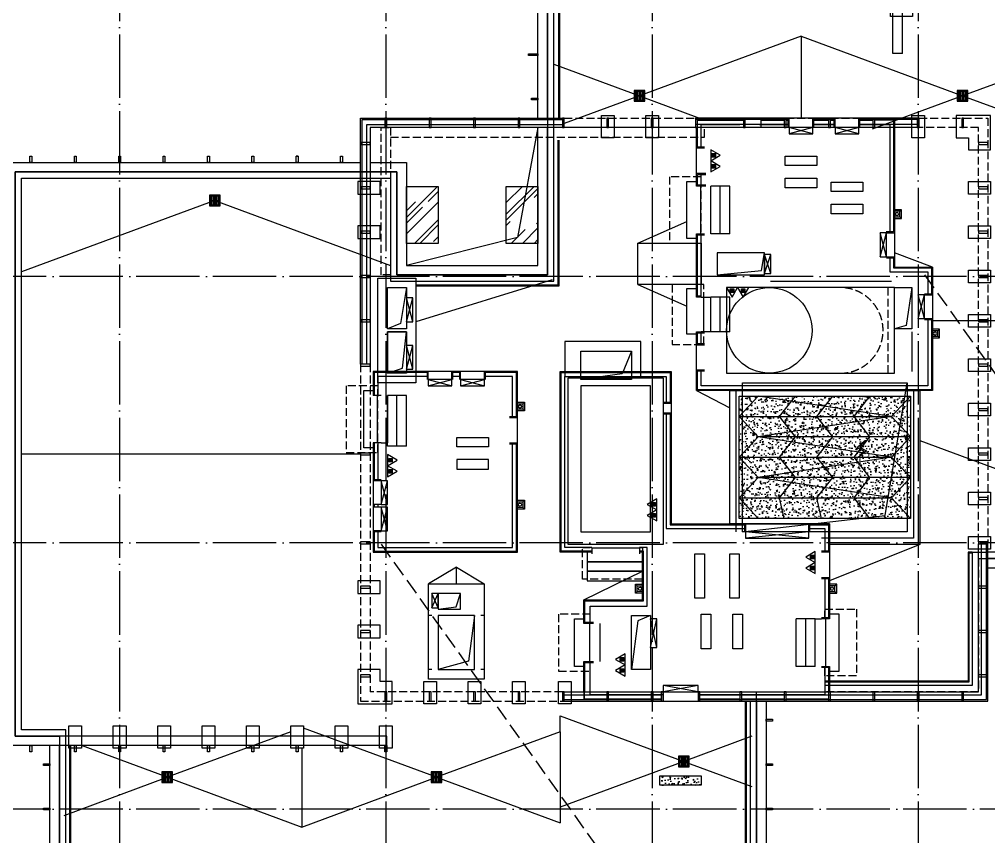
# Model space of a CAD drawing. Extents: x -186750 to 855523, y -12902 to 560425.
# Drawn here: x 108593 to 139177, y 245129 to 270913 of the extents above; entities that cross this region are included whole.
import ezdxf
from ezdxf.xclip import XClip

# ---------------------------------------------------------------- set-up
doc = ezdxf.new("R2010")
doc.units = 0
doc.header["$LTSCALE"] = 1000
doc.header["$MEASUREMENT"] = 0
doc.header["$XCLIPFRAME"] = 0
for name, pattern in [('104-10 轴网$0$DOTE', [2.42, 2, -0.2, 0.02, -0.2]), ('8#楼幕墙$0$109-34 轴网$0$L1$0$$AUDIT_BAD_LTYPE1', [0]), ('8#楼幕墙$0$DASH', [0.35, 0.25, -0.1]), ('X-104 8#10#平面$0$109-34 轴网$0$L1$0$$AUDIT_BAD_LTYPE1', [0]), ('X-104 8#10#平面$0$DASH', [0.35, 0.25, -0.1]), ('三跑梯-奇数F顶层$0$DASH', [0.35, 0.25, -0.1])]:
    doc.linetypes.add(name, pattern=pattern)
for name, color, linetype in [('104-10 轴网$0$A_AXIS-轴线', 252, '104-10 轴网$0$DOTE'), ('8#楼幕墙$0$01-标注_尺寸', 124, 'Continuous'), ('8#楼幕墙$0$A-C_玻璃幕墙', 140, 'Continuous'), ('8#楼幕墙$0$A-O_屋面', 252, 'Continuous'), ('8#楼幕墙$0$A-TECH_结构', 21, 'Continuous'), ('8#楼幕墙$0$A-金属背板', 30, 'Continuous'), ('EQUIP_消防', 7, 'Continuous'), ('TWT_TEXT', 7, 'Continuous'), ('X-104 8#10#平面$0$01-标注_尺寸', 124, 'Continuous'), ('X-104 8#10#平面$0$05-填充_156', 156, 'Continuous'), ('X-104 8#10#平面$0$A-C_玻璃幕墙', 252, 'Continuous'), ('X-104 8#10#平面$0$A-E_栏杆', 252, 'Continuous'), ('X-104 8#10#平面$0$A-E_楼梯', 252, 'Continuous'), ('X-104 8#10#平面$0$A-O_分水线', 127, 'Continuous'), ('X-104 8#10#平面$0$A-O_屋面', 201, 'Continuous'), ('X-104 8#10#平面$0$A-O_散水', 134, 'Continuous'), ('X-104 8#10#平面$0$A-SUR_保温', 222, 'Continuous'), ('X-104 8#10#平面$0$A-SUR_看线', 252, 'Continuous'), ('X-104 8#10#平面$0$A-SUR_面层', 191, 'Continuous'), ('X-104 8#10#平面$0$A-TECH_暖通', 162, 'Continuous'), ('X-104 8#10#平面$0$A-TECH_结构', 252, 'Continuous'), ('X-104 8#10#平面$0$A_STR-砌块墙', 121, 'Continuous'), ('X-104 8#10#平面$0$D_铝板', 181, 'Continuous'), ('X-104 8#10#平面$0$E-墙面分格', 252, 'Continuous'), ('X-104 8#10#平面$0$EH_玻璃', 252, 'Continuous'), ('X-104 8#10#平面$0$EH_石材', 116, 'Continuous'), ('X-104 8#10#平面$0$图例', 7, 'Continuous')]:
    doc.layers.add(name, color=color, linetype=linetype)
for name, color, linetype, plot in [('X-104 8#10#平面$0$04-不打印_辅助线', 165, 'Continuous', False), ('X-104 8#10#平面$0$DIM_MODI', 6, 'Continuous', False), ('三跑梯-奇数F顶层$0$04-不打印_辅助线', 165, 'Continuous', False)]:
    doc.layers.add(name, color=color, linetype=linetype, plot=plot)
pattern_1 = [(0, (-3e-10, -237600), (158.75, 158.75), [158.75, -158.75]), (90, (158.75, -237600), (-158.75, 158.75), [158.75, -158.75])]
pattern_2 = [(230, (-3e-10, -237600), (-364.36934, 31.87817), [38.1, -419.1]), (175, (-3e-10, -237600), (70.48565, -382.1133), [30.48, -335.28]), (280.451, (-30.36, -237597.34), (-293.885, -350.23338), [32.38, -356.18]), (226.1842, (-3e-10, -237701.6), (-542.1581, 84.08466), [57.15, -628.65]), (276.6356, (-45.2, -237694.6), (-474.8085, -494.8511), [48.57, -534.27]), (171.184, (-3e-10, -237701.6), (-474.8092, -494.8502), [45.72, -502.92]), (201, (-50.8, -237676.2), (-303.22976, 204.53104), [38.1, -419.1]), (146, (-50.8, -237676.2), (-123.60406, -368.37593), [30.48, -335.28]), (251.4514, (-76.07, -237659.16), (-426.833, -163.8457), [32.38, -356.18]), (217.5, (-3e-10, -237600), (-6.177207, -169.11008), [0, -331.216, 0, -340.36, 0, -336.55]), (187.5, (-3e-10, -237600), (-133.63933, -200.36115), [0, -194.056, 0, -323.596, 0, -128.27]), (147.5, (113.28, -237600), (-271.18119, 11.45749), [0, -127, 0, -396.24, 0, -525.78]), (137.5, (164.08, -237600), (-296.25836, -50.85298), [0, -165.1, 0, -263.144, 0, -373.38])]

# ---------------------------------------------------------------- blocks, each defined once
blk = doc.blocks.new('104-10 轴网')
at = {"layer": '104-10 轴网$0$A_AXIS-轴线', "linetype": '104-10 轴网$0$DOTE'}
for p, q in [((120430, 40100), (120430, -6500)), ((128830, 40100), (128830, -6500)), ((137230, 40100), (137230, -6500)), ((145630, 40100), (145630, -6500)), ((168930, 25200), (113930, 25200)), ((168930, 16800), (113930, 16800)), ((168930, 8400), (113930, 8400))]:
    blk.add_line(p, q, dxfattribs=at)
blk = doc.blocks.new('X-104 8#10#平面$0$天窗')
at = {"layer": 'X-104 8#10#平面$0$A-C_玻璃幕墙'}
for p, q in [((1263, 5280), (1263, 480)), ((2550, 5280), (2550, 480)), ((3837, 5280), (3837, 480)), ((1263, 480), (1907, 4680)), ((1907, -120), (1907, 4680)), ((2550, 480), (1907, 4680)), ((2550, 480), (3193, 4680)), ((3193, -120), (3193, 4680)), ((3837, 480), (3193, 4680)), ((3837, 480), (4480, 4680))]:
    blk.add_line(p, q, dxfattribs=at)
blk.add_lwpolyline([(620, 5280), (4480, 5280), (4480, -120), (620, -120), (620, 2310), (620, 2310)], close=True, dxfattribs=at)
for points in [[(620, 4680), (1263, 5280), (1907, 4680)], [(1907, 4680), (2550, 5280), (3193, 4680)], [(3193, 4680), (3837, 5280), (4480, 4680)], [(620, -120), (1263, 480), (1907, -120)], [(1907, -120), (2550, 480), (3193, -120)], [(3193, -120), (3837, 480), (4480, -120)]]:
    blk.add_lwpolyline(points, dxfattribs=at)
at = {"layer": 'X-104 8#10#平面$0$D_铝板'}
blk.add_lwpolyline([(450, 5580), (4650, 5580), (4650, -420), (-200, -420), (-200, 2430), (450, 2430), (450, 5580)], dxfattribs=at)
at = {"layer": 'X-104 8#10#平面$0$DIM_MODI', "color": 2, "linetype": 'X-104 8#10#平面$0$109-34 轴网$0$L1$0$$AUDIT_BAD_LTYPE1'}
for p in [(1263, 5280), (1907, 5280), (2550, 5280), (3193, 5280), (3837, 5280)]:
    blk.add_point(p, dxfattribs=at)
at = {"layer": 'X-104 8#10#平面$0$E-墙面分格'}
for points in [[(620, 3861), (1263, 4005), (1907, 3505)], [(1907, 3505), (2550, 4005), (3193, 3505)], [(3193, 3505), (3837, 4005), (4480, 3505)], [(620, 2686), (1263, 2830), (1907, 2330)], [(1907, 2330), (2550, 2830), (3193, 2330)], [(3193, 2330), (3837, 2830), (4480, 2330)], [(620, 1155), (1263, 1655), (1907, 1155)], [(1907, 1155), (2550, 1655), (3193, 1155)], [(3193, 1155), (3837, 1655), (4480, 1155)]]:
    blk.add_lwpolyline(points, dxfattribs=at)
blk = doc.blocks.new('三跑梯-奇数F顶层')
at = {"color": 8, "linetype": '三跑梯-奇数F顶层$0$DASH'}
blk.add_arc((1350, 1710), 1350, 180, 0, dxfattribs=at)
at = {"layer": '三跑梯-奇数F顶层$0$04-不打印_辅助线', "linetype": '三跑梯-奇数F顶层$0$DASH'}
blk.add_line((0, 200), (2700, 200), dxfattribs=at)
at = {"layer": '三跑梯-奇数F顶层$0$04-不打印_辅助线'}
blk.add_lwpolyline([(2700, 5300), (0, 5300), (0, 0), (2700, 0)], close=True, dxfattribs=at)
blk = doc.blocks.new('X-104 8#10#平面$0$fdhggh')
at = {"layer": 'X-104 8#10#平面$0$A-TECH_结构', "linetype": 'X-104 8#10#平面$0$109-34 轴网$0$L1$0$$AUDIT_BAD_LTYPE1'}
for points in [[(27100, 253900), (42500, 253900), (42500, 275900), (24700, 275900), (24700, 274500), (13500, 274500), (13500, 267800), (13500, 267800), (13500, 262850), (8750, 262850), (8750, 265900), (8750, 265900), (8750, 266100), (-3300, 266100), (-3300, 248300), (-1900, 248300), (-1900, 237100), (20100, 237100), (20100, 249700), (27100, 249700)], [(19650, 259450), (24850, 259450), (24850, 254750), (19650, 254750)]]:
    blk.add_lwpolyline(points, close=True, dxfattribs=at)
blk = doc.blocks.new('X-104 8#10#平面$0$fdsgdfh')
at = {"layer": 'X-104 8#10#平面$0$A-TECH_结构', "linetype": 'X-104 8#10#平面$0$109-34 轴网$0$L1$0$$AUDIT_BAD_LTYPE1'}
for points in [[(18850, 25250), (20254, 25389), (20350, 25950)], [(8450, 23450), (8450, 22150), (8921, 22309), (9050, 23450), (8450, 23450)], [(16150, 22850), (15854, 22126), (14550, 21950)], [(16750, 14500), (16349, 14335), (16150, 12800)]]:
    blk.add_lwpolyline(points, dxfattribs=at)
for points in [[(20350, 25950), (18850, 25950), (18850, 25250), (20350, 25250)], [(8450, 24850), (9050, 24850), (9050, 23550), (8450, 23550)], [(8450, 23450), (9050, 23450), (9050, 22150), (8450, 22150)], [(14550, 22850), (16150, 22850), (16150, 21950), (14550, 21950)], [(10750, 15200), (10050, 15200), (10050, 14700), (10750, 14700)], [(11200, 14500), (10050, 14500), (10050, 12800), (11200, 12800)], [(16150, 14500), (16750, 14500), (16750, 12800), (16150, 12800)]]:
    blk.add_lwpolyline(points, close=True, dxfattribs=at)
at = {"layer": 'X-104 8#10#平面$0$A-TECH_结构'}
for points in [[(8450, 23550), (8450, 24850), (9050, 24850), (8862, 23719)], [(24450, 23550), (24450, 24850), (25000, 24850), (24819, 23660)], [(24450, 24850), (25000, 24850), (25000, 23550), (24450, 23550)]]:
    blk.add_lwpolyline(points, close=True, dxfattribs=at)
for points in [[(10050, 14700), (10619, 14783), (10750, 15200)], [(11200, 14500), (11005, 13062), (10050, 12800)]]:
    blk.add_lwpolyline(points, dxfattribs=at)
blk = doc.blocks.new('8#楼幕墙')
at = {"layer": '8#楼幕墙$0$01-标注_尺寸', "linetype": '8#楼幕墙$0$109-34 轴网$0$L1$0$$AUDIT_BAD_LTYPE1'}
blk.add_line((17150, 249701), (17150, 249400), dxfattribs=at)
at = {"layer": '8#楼幕墙$0$A-C_玻璃幕墙'}
for p, q in [((25170, 267800), (18170, 267800)), ((21095, 267750), (18170, 267750)), ((22545, 267750), (21905, 267750)), ((25170, 267750), (23355, 267750)), ((21095, 267600), (18170, 267600)), ((25170, 267500), (18170, 267500)), ((22545, 267600), (21905, 267600)), ((25170, 267600), (23355, 267600))]:
    blk.add_line(p, q, dxfattribs=at)
for points in [[(12900, 269770), (12900, 269830), (13200, 269830), (13200, 269770)], [(13000, 268370), (13000, 268430), (13200, 268430), (13200, 268370)], [(8430, 267800), (8370, 267800), (8370, 267500), (8430, 267500)], [(9830, 267800), (9770, 267800), (9770, 267500), (9830, 267500)], [(11230, 267800), (11170, 267800), (11170, 267500), (11230, 267500)], [(12630, 267800), (12570, 267800), (12570, 267500), (12630, 267500)], [(14030, 267800), (13970, 267800), (13970, 267500), (14030, 267500)], [(15430, 267800), (15370, 267800), (15370, 267500), (15430, 267500)], [(16830, 267800), (16770, 267800), (16770, 267500), (16830, 267500)], [(18230, 267800), (18170, 267800), (18170, 267500), (18230, 267500)], [(19740, 267800), (19680, 267800), (19680, 267500), (19740, 267500)], [(21030, 267800), (20970, 267800), (20970, 267500), (21030, 267500)], [(22430, 267800), (22370, 267800), (22370, 267500), (22430, 267500)], [(23830, 267800), (23770, 267800), (23770, 267500), (23830, 267500)], [(25230, 267800), (25170, 267800), (25170, 267500), (25230, 267500)], [(26630, 267800), (26570, 267800), (26570, 267500), (26630, 267500)], [(7600, 267030), (7600, 266970), (7900, 266970), (7900, 267030)], [(27400, 266970), (27400, 267030), (27100, 267030), (27100, 266970)], [(-2830, 266600), (-2770, 266600), (-2770, 266400), (-2830, 266400)], [(-1430, 266600), (-1370, 266600), (-1370, 266400), (-1430, 266400)], [(-30, 266600), (30, 266600), (30, 266400), (-30, 266400)], [(1370, 266600), (1430, 266600), (1430, 266400), (1370, 266400)], [(2770, 266600), (2830, 266600), (2830, 266400), (2770, 266400)], [(4170, 266600), (4230, 266600), (4230, 266400), (4170, 266400)], [(5570, 266600), (5630, 266600), (5630, 266400), (5570, 266400)], [(6970, 266600), (7030, 266600), (7030, 266400), (6970, 266400)], [(7600, 265630), (7600, 265570), (7900, 265570), (7900, 265630)], [(27400, 265570), (27400, 265630), (27100, 265630), (27100, 265570)], [(7600, 264230), (7600, 264170), (7900, 264170), (7900, 264230)], [(27400, 264170), (27400, 264230), (27100, 264230), (27100, 264170)], [(7600, 262830), (7600, 262770), (7900, 262770), (7900, 262830)], [(27400, 262770), (27400, 262830), (27100, 262830), (27100, 262770)], [(7600, 261430), (7600, 261370), (7900, 261370), (7900, 261430)], [(27400, 261370), (27400, 261430), (27100, 261430), (27100, 261370)], [(7600, 260030), (7600, 259970), (7900, 259970), (7900, 260030)], [(27400, 259970), (27400, 260030), (27100, 260030), (27100, 259970)], [(27400, 258570), (27400, 258630), (27100, 258630), (27100, 258570)], [(7600, 257230), (7600, 257170), (7900, 257170), (7900, 257230)], [(27400, 257170), (27400, 257230), (27100, 257230), (27100, 257170)], [(27400, 255770), (27400, 255830), (27100, 255830), (27100, 255770)], [(7600, 254430), (7600, 254370), (7900, 254370), (7900, 254430)], [(27400, 254370), (27400, 254430), (27100, 254430), (27100, 254370)], [(7600, 253030), (7600, 252970), (7900, 252970), (7900, 253030)], [(27400, 252970), (27400, 253030), (27100, 253030), (27100, 252970)], [(7600, 251630), (7600, 251570), (7900, 251570), (7900, 251630)], [(27400, 251570), (27400, 251630), (27100, 251630), (27100, 251570)], [(7600, 250230), (7600, 250170), (7900, 250170), (7900, 250230)], [(27400, 250170), (27400, 250230), (27100, 250230), (27100, 250170)], [(8370, 249400), (8430, 249400), (8430, 249700), (8370, 249700)], [(9770, 249400), (9830, 249400), (9830, 249700), (9770, 249700)], [(11170, 249400), (11230, 249400), (11230, 249700), (11170, 249700)], [(12570, 249400), (12630, 249400), (12630, 249700), (12570, 249700)], [(13970, 249400), (14030, 249400), (14030, 249700), (13970, 249700)], [(15370, 249400), (15430, 249400), (15430, 249700), (15370, 249700)], [(16770, 249400), (16830, 249400), (16830, 249700), (16770, 249700)], [(17090, 249400), (17150, 249400), (17150, 249700), (17090, 249700)], [(18251, 249400), (18311, 249400), (18311, 249700), (18251, 249700)], [(19570, 249400), (19630, 249400), (19630, 249700), (19570, 249700)], [(20970, 249400), (21030, 249400), (21030, 249700), (20970, 249700)], [(22370, 249400), (22430, 249400), (22430, 249700), (22370, 249700)], [(23770, 249400), (23830, 249400), (23830, 249700), (23770, 249700)], [(25170, 249400), (25230, 249400), (25230, 249700), (25170, 249700)], [(26570, 249400), (26630, 249400), (26630, 249700), (26570, 249700)], [(20400, 248770), (20400, 248830), (20600, 248830), (20600, 248770)], [(-2830, 248000), (-2770, 248000), (-2770, 247800), (-2830, 247800)], [(-1430, 248000), (-1370, 248000), (-1370, 247800), (-1430, 247800)], [(-30, 248000), (30, 248000), (30, 247800), (-30, 247800)], [(1370, 248000), (1430, 248000), (1430, 247800), (1370, 247800)], [(2770, 248000), (2830, 248000), (2830, 247800), (2770, 247800)], [(4170, 248000), (4230, 248000), (4230, 247800), (4170, 247800)], [(5570, 248000), (5630, 248000), (5630, 247800), (5570, 247800)], [(6970, 248000), (7030, 248000), (7030, 247800), (6970, 247800)], [(8370, 248000), (8430, 248000), (8430, 247800), (8370, 247800)], [(-2400, 247370), (-2400, 247430), (-2200, 247430), (-2200, 247370)], [(20400, 247370), (20400, 247430), (20600, 247430), (20600, 247370)], [(-2400, 245970), (-2400, 246030), (-2200, 246030), (-2200, 245970)], [(20400, 245970), (20400, 246030), (20600, 246030), (20600, 245970)]]:
    blk.add_lwpolyline(points, close=True, dxfattribs=at)
for points in [[(7600, 260030), (7600, 267800), (13970, 267800)], [(7650, 260030), (7650, 267750), (13970, 267750)], [(7800, 260030), (7800, 267600), (13970, 267600)], [(13970, 267500), (7900, 267500), (7900, 260030)], [(14030, 249400), (27400, 249400), (27400, 254370)], [(18281, 249700), (27100, 249700), (27100, 254370)], [(18311, 249600), (27200, 249600), (27200, 254370)], [(18311, 249450), (27350, 249450), (27350, 254370)], [(14030, 249700), (17120, 249700)], [(14030, 249600), (17090, 249600)], [(14030, 249450), (17090, 249450)]]:
    blk.add_lwpolyline(points, dxfattribs=at)
at = {"layer": '8#楼幕墙$0$A-C_玻璃幕墙', "linetype": '8#楼幕墙$0$DASH'}
for points in [[(14030, 267800), (27400, 267800), (27400, 254430)], [(27100, 254430), (27100, 267500), (14030, 267500)], [(7600, 260030), (7600, 249400), (16770, 249400)], [(7900, 260030), (7900, 249700)], [(13970, 249700), (7900, 249700)]]:
    blk.add_lwpolyline(points, dxfattribs=at)
at = {"layer": '8#楼幕墙$0$A-O_屋面'}
for p, q in [((-1700, 248000), (-1700, 248500)), ((-2200, 236800), (-2200, 248000))]:
    blk.add_line(p, q, dxfattribs=at)
for points in [[(24400, 269840), (24400, 276200), (42800, 276200), (42800, 253600), (27400, 253600)], [(24700, 269840), (24700, 275900), (42500, 275900), (42500, 253900), (27400, 253900)], [(24900, 274300), (24900, 275700), (42300, 275700), (42300, 254100), (27400, 254100)], [(13200, 267800), (13200, 274800)], [(13500, 267800), (13500, 274500), (24400, 274500)], [(13700, 267800), (13700, 274300), (24400, 274300)], [(24700, 269840), (24400, 269840)], [(7520, 265900), (8550, 265900), (8550, 262650), (13700, 262650), (13700, 267800)], [(7900, 266400), (9050, 266400), (9050, 263150), (13200, 263150), (13200, 267500)], [(7900, 266100), (8750, 266100), (8750, 262850), (13500, 262850), (13500, 267500)], [(8430, 248000), (-3600, 248000), (-3600, 266400)], [(-3600, 266400), (7600, 266400)], [(8430, 248300), (-3300, 248300), (-3300, 266100), (7600, 266100)], [(-1700, 248500), (-3100, 248500), (-3100, 265900), (7600, 265900)], [(20100, 249400), (20100, 237100), (-1900, 237100), (-1900, 248000)], [(19900, 249400), (19900, 237300), (-1700, 237300), (-1700, 248000)], [(20400, 249400), (20400, 236800)], [(8430, 248000), (8430, 248300)]]:
    blk.add_lwpolyline(points, dxfattribs=at)
at = {"layer": '8#楼幕墙$0$A-TECH_结构'}
blk.add_lwpolyline([(-3300, 248300), (-1900, 248300), (-1900, 237100), (20100, 237100), (20100, 249700), (27100, 249700), (27100, 253900), (42500, 253900), (42500, 275900), (24700, 275900), (24700, 274500), (13500, 274500), (13500, 262850), (8750, 262850), (8750, 266100), (-3300, 266100)], close=True, dxfattribs=at)
at = {"layer": '8#楼幕墙$0$A-金属背板'}
for points in [[(18230, 267730), (19680, 267730), (19680, 267750), (18230, 267750)], [(20240, 267730), (20970, 267730), (20970, 267750), (20240, 267750)], [(24450, 267500), (24430, 267500), (24430, 267730), (23830, 267730), (23830, 267750), (24450, 267750)], [(14650, 249700), (14650, 249450), (15370, 249450), (15370, 249470), (14670, 249470), (14670, 249700)], [(15430, 249450), (16770, 249450), (16770, 249470), (15430, 249470)], [(16830, 249450), (17090, 249450), (17090, 249470), (16830, 249470)], [(18311, 249450), (19570, 249450), (19570, 249470), (18311, 249470)], [(19630, 249450), (20970, 249450), (20970, 249470), (19630, 249470)], [(21030, 249450), (22370, 249450), (22370, 249470), (21030, 249470)]]:
    blk.add_lwpolyline(points, close=True, dxfattribs=at)
for points in [[(21095, 267750), (21030, 267750), (21030, 267730), (21095, 267730)], [(21905, 267730), (22370, 267730), (22370, 267750), (21905, 267750)], [(22545, 267750), (22430, 267750), (22430, 267730), (22545, 267730)], [(23355, 267730), (23770, 267730), (23770, 267750), (23355, 267750)]]:
    blk.add_lwpolyline(points, dxfattribs=at)
blk = doc.blocks.new('X-104 8#10#平面$0$jtkjuyriuy')
h = blk.add_hatch()
h.set_pattern_fill('ANSI31', color=8, scale=30, angle=45)
h.set_pattern_definition([(90, (0, 0), (-47.625, 1e-14), [])])
h.paths.add_polyline_path([(-138, 138), (138, 138), (138, -138), (-138, -138)])
for points in [[(-168, 168), (168, 168), (168, -168), (-168, -168)], [(-138, 138), (138, 138), (138, -138), (-138, -138)]]:
    blk.add_lwpolyline(points, close=True)
at = {"layer": 'X-104 8#10#平面$0$04-不打印_辅助线'}
for p, q in [((-168, 0), (168, 0)), ((0, 168), (0, -168))]:
    blk.add_line(p, q, dxfattribs=at)
blk = doc.blocks.new('*U259')
for p, q in [((1100, 500), (0, 500)), ((0, 500), (0, -100)), ((1100, 500), (1100, -100)), ((1100, 200), (0, 200)), ((1100, -100), (0, -100))]:
    blk.add_line(p, q)
blk = doc.blocks.new('X-104 8#10#平面$0$dsafdg')
at = {"layer": 'X-104 8#10#平面$0$A-SUR_保温', "linetype": 'X-104 8#10#平面$0$109-34 轴网$0$L1$0$$AUDIT_BAD_LTYPE1'}
blk.add_line((19750, 17930), (19750, 19170), dxfattribs=at)
at = {"layer": 'X-104 8#10#平面$0$A-SUR_保温'}
blk.add_line((33849, 15595), (33849, 15675), dxfattribs=at)
for points in [[(19750, 20700), (19750, 21600), (23689, 21600)], [(24850, 21600), (25350, 21600), (25350, 21600), (27150, 21600), (27150, 20580)], [(27150, 19320), (27150, 18800), (25350, 18800), (25350, 16950), (25600, 16950)], [(20220, 16350), (19750, 16350), (19750, 17070)], [(27100, 16950), (27950, 16950), (27950, 11550), (24750, 11550), (24750, 12370)], [(33850, 16455), (33850, 16950), (29600, 16950), (29600, 13680)], [(24750, 12730), (24750, 16350), (22280, 16350)], [(33850, 13650), (33850, 14815)], [(29600, 12820), (29600, 11550), (30460, 11550)], [(32291, 11550), (33850, 11550), (33850, 12150)], [(16500, 9754), (16500, 11850), (23650, 11850), (23650, 11380)], [(31270, 11550), (31484, 11550)], [(23650, 10520), (23650, 10180)], [(17700, 7805), (17700, 8250), (16500, 8250), (16500, 8944)], [(23650, 9050), (23650, 8850), (23650, 8850), (23650, 7080)], [(23650, 9020), (23650, 7080)], [(18645, 3600), (17700, 3600), (17700, 3700), (17700, 6995)], [(23650, 5520), (23650, 5180)], [(23650, 4320), (23650, 3600), (22430, 3600)], [(20095, 3600), (19455, 3600)], [(21810, 3600), (20905, 3600)]]:
    blk.add_lwpolyline(points, dxfattribs=at)
at = {"layer": 'X-104 8#10#平面$0$A-SUR_保温', "linetype": 'X-104 8#10#平面$0$109-34 轴网$0$L1$0$$AUDIT_BAD_LTYPE1'}
for points in [[(25500, 21600), (27150, 21600), (27150, 20580)], [(27150, 19320), (27150, 18800), (25500, 18800)]]:
    blk.add_lwpolyline(points, dxfattribs=at)
at = {"layer": 'X-104 8#10#平面$0$EH_石材'}
for p, q in [((19600, 17100), (19600, 19200)), ((20250, 16450), (20250, 16200)), ((22250, 16200), (22250, 16450)), ((24850, 12700), (24600, 12700)), ((24850, 12400), (24600, 12400)), ((23550, 11350), (23800, 11350)), ((23800, 10550), (23550, 10550)), ((16600, 9754), (16350, 9754)), ((16600, 9724), (16350, 9724)), ((16600, 8974), (16350, 8974)), ((16600, 8944), (16350, 8944)), ((17800, 7775), (17550, 7775)), ((17811, 7025), (17550, 7025)), ((23500, 5150), (23800, 5150)), ((23550, 4350), (23800, 4350))]:
    blk.add_line(p, q, dxfattribs=at)
at = {"layer": 'X-104 8#10#平面$0$EH_石材', "linetype": 'X-104 8#10#平面$0$109-34 轴网$0$L1$0$$AUDIT_BAD_LTYPE1'}
for p, q in [((33750, 16455), (34000, 16455)), ((33750, 16425), (34000, 16425)), ((33750, 15675), (34000, 15675)), ((33750, 15595), (34000, 15595)), ((33750, 14845), (34000, 14845)), ((33750, 14815), (34000, 14815)), ((29700, 13680), (29450, 13680)), ((29700, 13650), (29450, 13650)), ((33750, 13650), (34000, 13650)), ((29700, 12850), (29450, 12850)), ((29700, 12820), (29450, 12820)), ((33750, 12150), (34000, 12150)), ((30460, 11650), (30460, 11400)), ((30490, 11650), (30490, 11400)), ((31240, 11650), (31240, 11400)), ((31270, 11650), (31270, 11400)), ((31484, 11650), (31484, 11400)), ((31514, 11650), (31514, 11400)), ((32261, 11651), (32261, 11400)), ((32291, 11651), (32291, 11400))]:
    blk.add_line(p, q, dxfattribs=at)
at = {"layer": 'X-104 8#10#平面$0$EH_石材'}
for points in [[(19850, 20700), (19600, 20700), (19600, 21500)], [(19850, 20730), (19630, 20730), (19630, 21500)], [(27320, 21500), (27320, 20580), (27050, 20580)], [(27350, 21500), (27350, 20550), (27050, 20550)], [(27050, 19320), (27320, 19320), (27320, 18630), (25470, 18630), (25470, 17070), (25600, 17070)], [(27050, 19350), (27350, 19350), (27350, 18600), (25500, 18600), (25500, 17100), (25600, 17100)], [(19850, 17900), (19600, 17900), (19600, 19200), (19850, 19200)], [(19850, 17930), (19630, 17930), (19630, 19170), (19850, 19170)], [(27100, 17100), (28100, 17100), (28100, 11400), (24600, 11400), (24600, 16200), (19600, 16200), (19600, 17100), (19850, 17100)], [(20220, 16450), (20220, 16230), (19630, 16230), (19630, 17070), (19850, 17070)], [(27100, 17070), (28070, 17070), (28070, 11430), (24630, 11430), (24630, 12370), (24850, 12370)], [(24850, 12730), (24630, 12730), (24630, 16230), (22280, 16230), (22280, 16450)], [(17550, 3700), (17550, 8100), (16350, 8100), (16350, 12000), (23800, 12000), (23800, 10150), (23650, 10150)], [(16380, 9754), (16380, 11970), (23770, 11970), (23770, 11380), (23550, 11380)], [(23550, 10520), (23770, 10520), (23770, 10180), (23550, 10180)], [(17800, 7805), (17580, 7805), (17580, 8130), (16380, 8130), (16380, 8944)], [(23650, 9050), (23800, 9050), (23800, 7050), (23550, 7050)], [(23650, 9020), (23770, 9020), (23770, 7080), (23550, 7080)], [(17580, 3700), (17580, 6995), (17811, 6995)], [(23500, 5550), (23800, 5550), (23800, 3700)], [(23500, 5520), (23770, 5520), (23770, 5180), (23500, 5180)], [(23550, 4320), (23770, 4320), (23770, 3700)]]:
    blk.add_lwpolyline(points, dxfattribs=at)
at = {"layer": 'X-104 8#10#平面$0$EH_石材', "linetype": 'X-104 8#10#平面$0$109-34 轴网$0$L1$0$$AUDIT_BAD_LTYPE1'}
for points in [[(34000, 13650), (34000, 17100), (29450, 17100), (29450, 11400), (34000, 11400), (34000, 12150)], [(33970, 16425), (33970, 17070), (29480, 17070), (29480, 13680)], [(33970, 15595), (33970, 15675)], [(33970, 13650), (33970, 14845)], [(29480, 12820), (29480, 11430), (30460, 11430)], [(32291, 11430), (33970, 11430), (33970, 12150)], [(31270, 11430), (31484, 11430)]]:
    blk.add_lwpolyline(points, dxfattribs=at)
blk = doc.blocks.new('*U260')
for p, q in [((1600, 500), (0, 500)), ((0, 500), (0, -100)), ((1600, 500), (1600, -100)), ((1600, 200), (0, 200)), ((1600, -100), (0, -100))]:
    blk.add_line(p, q)
blk = doc.blocks.new('*U261')
for p, q in [((1500, 500), (0, 500)), ((0, 500), (0, -100)), ((1500, 500), (1500, -100)), ((1500, 200), (0, 200)), ((1500, -100), (0, -100))]:
    blk.add_line(p, q)
blk = doc.blocks.new('X-104 8#10#平面$0$A$C6C68079C')
at = {"layer": 'X-104 8#10#平面$0$图例'}
for p, q in [((91, 87), (145, 141)), ((91, -87), (145, -137))]:
    blk.add_line(p, q, dxfattribs=at)
for points in [[(-80, -137), (-80, 141), (145, 141), (145, -137)], [(-80, -87), (-80, 87), (91, 87), (91, -87)]]:
    blk.add_lwpolyline(points, close=True, dxfattribs=at)
at = {"layer": 'X-104 8#10#平面$0$图例', "color": 6}
blk.add_circle((0, 0), 50, dxfattribs=at)
blk = doc.blocks.new('X-104 8#10#平面$0$A$C70024A0E')
at = {"linetype": 'X-104 8#10#平面$0$109-34 轴网$0$L1$0$$AUDIT_BAD_LTYPE1'}
h = blk.add_hatch(dxfattribs=at)
h.set_pattern_fill('AR-CONC', color=18, scale=200, angle=-180)
h.set_pattern_definition(pattern_2)
h.paths.add_polyline_path([(24950, 31950), (24950, 31650), (23650, 31650), (23650, 31950)])
h = blk.add_hatch(dxfattribs=at)
h.set_pattern_fill('AR-CONC', color=18, scale=200, angle=-180)
h.set_pattern_definition(pattern_2)
h.paths.add_polyline_path([(24950, 29450), (24950, 29150), (23650, 29150), (23650, 29450)])
h = blk.add_hatch(dxfattribs=at)
h.set_pattern_fill('AR-CONC', color=18, scale=200, angle=-180)
h.set_pattern_definition(pattern_2)
h.paths.add_polyline_path([(24950, 26950), (24950, 26650), (23650, 26650), (23650, 26950)])
h = blk.add_hatch(dxfattribs=at)
h.set_pattern_fill('AR-CONC', color=18, scale=200, angle=-180)
h.set_pattern_definition(pattern_2)
h.paths.add_polyline_path([(24950, 24450), (24950, 24150), (23650, 24150), (23650, 24450)])
h = blk.add_hatch()
h.set_pattern_fill('ZIGZAG', color=18, scale=100)
h.set_pattern_definition(pattern_1)
h.paths.add_polyline_path([(7640, 5580), (8605, 5580), (8605, 2900), (7640, 2900)])
h = blk.add_hatch()
h.set_pattern_fill('ZIGZAG', color=18, scale=100)
h.set_pattern_definition(pattern_1)
h.paths.add_polyline_path([(9405, 5580), (10370, 5580), (10370, 2900), (9405, 2900)])
h = blk.add_hatch()
h.set_pattern_fill('ZIGZAG', color=18, scale=100)
h.set_pattern_definition([(0, (3530, -237600), (158.75, 158.75), [158.75, -158.75]), (90, (3688.75, -237600), (-158.75, 158.75), [158.75, -158.75])])
h.paths.add_polyline_path([(11170, 5580), (12135, 5580), (12135, 2900), (11170, 2900)])
h = blk.add_hatch()
h.set_pattern_fill('ZIGZAG', color=18, scale=100)
h.set_pattern_definition([(0, (5295, -237600), (158.75, 158.75), [158.75, -158.75]), (90, (5453.75, -237600), (-158.75, 158.75), [158.75, -158.75])])
h.paths.add_polyline_path([(12935, 5580), (13900, 5580), (13900, 2900), (12935, 2900)])
h = blk.add_hatch()
h.set_pattern_fill('ZIGZAG', color=18, scale=100)
h.set_pattern_definition([(0, (-1765, -242080), (158.75, 158.75), [158.75, -158.75]), (90, (-1606.25, -242080), (-158.75, 158.75), [158.75, -158.75])])
h.paths.add_polyline_path([(5875, 1100), (6840, 1100), (6840, -1580), (5875, -1580)])
h = blk.add_hatch()
h.set_pattern_fill('ZIGZAG', color=18, scale=100)
h.set_pattern_definition([(0, (-2e-08, -242080), (158.75, 158.75), [158.75, -158.75]), (90, (158.75, -242080), (-158.75, 158.75), [158.75, -158.75])])
h.paths.add_polyline_path([(7640, 1100), (8605, 1100), (8605, -1580), (7640, -1580)])
h = blk.add_hatch()
h.set_pattern_fill('ZIGZAG', color=18, scale=100)
h.set_pattern_definition([(0, (1765, -242080), (158.75, 158.75), [158.75, -158.75]), (90, (1923.75, -242080), (-158.75, 158.75), [158.75, -158.75])])
h.paths.add_polyline_path([(9405, 1100), (10370, 1100), (10370, -1580), (9405, -1580)])
h = blk.add_hatch()
h.set_pattern_fill('ZIGZAG', color=18, scale=100)
h.set_pattern_definition([(0, (3530, -242080), (158.75, 158.75), [158.75, -158.75]), (90, (3688.75, -242080), (-158.75, 158.75), [158.75, -158.75])])
h.paths.add_polyline_path([(11170, 1100), (12135, 1100), (12135, -1580), (11170, -1580)])
h = blk.add_hatch()
h.set_pattern_fill('ZIGZAG', color=18, scale=100)
h.set_pattern_definition([(0, (5295, -242080), (158.75, 158.75), [158.75, -158.75]), (90, (5453.75, -242080), (-158.75, 158.75), [158.75, -158.75])])
h.paths.add_polyline_path([(12935, 1100), (13900, 1100), (13900, -1580), (12935, -1580)])
for points, elevation in [([(24950, 31950), (24950, 31650), (23650, 31650), (23650, 31950)], 2600), ([(24950, 29450), (24950, 29150), (23650, 29150), (23650, 29450)], 2600), ([(24950, 26950), (24950, 26650), (23650, 26650), (23650, 26950)], 2600), ([(24950, 24450), (24950, 24150), (23650, 24150), (23650, 24450)], 2600), ([(22750, 17150), (22450, 17150), (22450, 18550), (22750, 18550)], 2600), ([(23850, 17150), (23550, 17150), (23550, 18550), (23850, 18550)], 2600), ([(7640, 5580), (8605, 5580), (8605, 2900), (7640, 2900)], 2500), ([(9405, 5580), (10370, 5580), (10370, 2900), (9405, 2900)], 2500), ([(11170, 5580), (12135, 5580), (12135, 2900), (11170, 2900)], 2500), ([(12935, 5580), (13900, 5580), (13900, 2900), (12935, 2900)], 2500), ([(5875, 1100), (6840, 1100), (6840, -1580), (5875, -1580)], 2500), ([(7640, 1100), (8605, 1100), (8605, -1580), (7640, -1580)], 2500), ([(9405, 1100), (10370, 1100), (10370, -1580), (9405, -1580)], 2500), ([(11170, 1100), (12135, 1100), (12135, -1580), (11170, -1580)], 2500), ([(12935, 1100), (13900, 1100), (13900, -1580), (12935, -1580)], 2500)]:
    blk.add_lwpolyline(points, close=True, dxfattribs=dict(elevation=elevation))
for points in [[(22649, 19050), (22349, 19050), (22349, 20150), (22649, 20150)], [(23649, 19050), (23349, 19050), (23349, 20150), (23649, 20150)], [(30365, 14178), (31365, 14178), (31365, 14478), (30365, 14478)], [(30365, 13778), (31365, 13778), (31365, 13478), (30365, 13478)], [(19550, 6421), (19550, 6121), (18550, 6121), (18550, 6421)], [(19550, 5721), (19550, 5421), (18550, 5421), (18550, 5721)], [(21000, 5601), (21000, 5301), (20000, 5301), (20000, 5601)], [(21000, 4900), (21000, 4600), (20000, 4600), (20000, 4900)]]:
    blk.add_lwpolyline(points, close=True)
blk = doc.blocks.new('*U273')
at = {"linetype": 'X-104 8#10#平面$0$109-34 轴网$0$L1$0$$AUDIT_BAD_LTYPE1'}
for p, q in [((0, -200), (750, 0)), ((0, 0), (750, -200))]:
    blk.add_line(p, q, dxfattribs=at)
blk.add_lwpolyline([(0, -200), (750, -200), (750, 0), (0, 0)], close=True, dxfattribs=at)
blk = doc.blocks.new('*U274')
at = {"linetype": 'X-104 8#10#平面$0$109-34 轴网$0$L1$0$$AUDIT_BAD_LTYPE1'}
for p, q in [((0, -200), (602, 0)), ((0, 0), (602, -200))]:
    blk.add_line(p, q, dxfattribs=at)
blk.add_lwpolyline([(0, -200), (602, -200), (602, 0), (0, 0)], close=True, dxfattribs=at)
blk = doc.blocks.new('*U275')
at = {"linetype": 'X-104 8#10#平面$0$109-34 轴网$0$L1$0$$AUDIT_BAD_LTYPE1'}
for p, q in [((0, -200), (450, 0)), ((0, 0), (450, -200))]:
    blk.add_line(p, q, dxfattribs=at)
blk.add_lwpolyline([(0, -200), (450, -200), (450, 0), (0, 0)], close=True, dxfattribs=at)
blk = doc.blocks.new('*U276')
at = {"linetype": 'X-104 8#10#平面$0$109-34 轴网$0$L1$0$$AUDIT_BAD_LTYPE1'}
for p, q in [((0, -200), (900, 0)), ((0, 0), (900, -200))]:
    blk.add_line(p, q, dxfattribs=at)
blk.add_lwpolyline([(0, -200), (900, -200), (900, 0), (0, 0)], close=True, dxfattribs=at)
blk = doc.blocks.new('*U277')
at = {"linetype": 'X-104 8#10#平面$0$109-34 轴网$0$L1$0$$AUDIT_BAD_LTYPE1'}
for p, q in [((0, -200), (1100, 0)), ((0, 0), (1100, -200))]:
    blk.add_line(p, q, dxfattribs=at)
blk.add_lwpolyline([(0, -200), (1100, -200), (1100, 0), (0, 0)], close=True, dxfattribs=at)
blk = doc.blocks.new('*U278')
at = {"linetype": 'X-104 8#10#平面$0$109-34 轴网$0$L1$0$$AUDIT_BAD_LTYPE1'}
for p, q in [((0, -200), (2000, 0)), ((0, 0), (2000, -200))]:
    blk.add_line(p, q, dxfattribs=at)
blk.add_lwpolyline([(0, -200), (2000, -200), (2000, 0), (0, 0)], close=True, dxfattribs=at)
blk = doc.blocks.new('X-104 8#10#平面$0$ewwrrrrr')
at = {"layer": 'X-104 8#10#平面$0$A-TECH_暖通', "linetype": 'X-104 8#10#平面$0$109-34 轴网$0$L1$0$$AUDIT_BAD_LTYPE1'}
for name, p in [('*U277', (23750, 21500)), ('*U278', (20250, 16650)), ('*U273', (18675, 3900)), ('*U273', (20125, 3900))]:
    blk.add_blockref(name, p, dxfattribs=at)
for name, p, rotation in [('*U276', (25250, 20100), 270), ('*U275', (32150, 18850), 270), ('*U273', (33750, 16425), 270), ('*U273', (33750, 15595), 270), ('*U273', (31240, 11650), 179.9999999999999), ('*U273', (32264, 11650), 179.9999999999999), ('*U273', (32950, 11325), 270), ('*U273', (32950, 9825), 270), ('*U273', (16800, 9724), 270), ('*U274', (21650, 8302), 270), ('*U273', (18000, 7775), 270)]:
    blk.add_blockref(name, p, dxfattribs=dict(at, rotation=rotation))
blk = doc.blocks.new('X-104 8#10#平面$0$fdghdgfh')
at = {"layer": 'X-104 8#10#平面$0$EH_玻璃'}
h = blk.add_hatch(dxfattribs=at)
h.set_pattern_fill('AR-RROOF', color=256, scale=600, angle=135)
h.set_pattern_definition([(135, (42800, -184500), (-1724.2092, 646.5784), [11430, -1524, 3810, -762]), (135, (41814, -184052.8), (-177.809, -1255.44), [2286, -251.46, 4572, -571.5]), (135, (42072.6, -184688.6), (-3162.8462, 2440.8336), [6096, -1066.8, 3048, -762])])
h.paths.add_polyline_path([(-1000, 900), (-1000, -900), (0, -900), (0, 900)])
at = {"layer": 'X-104 8#10#平面$0$A-C_玻璃幕墙'}
blk.add_lwpolyline([(-1000, 900), (-1000, -900), (0, -900), (0, 900)], close=True, dxfattribs=at)
blk = doc.blocks.new('X-104 8#10#平面$0$mqjc')
blk.add_lwpolyline([(0, 200), (700, 200), (700, -200), (0, -200)], close=True)
blk = doc.blocks.new('X-104 8#10#平面$0$fdgdfg')
at = {"layer": 'X-104 8#10#平面$0$A-O_散水'}
for points in [[(18880, 18560), (18880, 17860), (19260, 17860), (19260, 17480), (19960, 17480), (19960, 18560)], [(1080, 0), (1080, 700), (700, 700), (700, 1080), (0, 1080), (0, 0)]]:
    blk.add_lwpolyline(points, close=True, dxfattribs=at)
at = {"layer": 'X-104 8#10#平面$0$A-O_散水', "rotation": 90}
for p in [(19080, 19260), (20480, 19260), (21880, 19260), (23280, 19260), (24680, 19260), (26080, 19260), (27480, 19260), (28880, 19260), (13430, 17860), (14880, 17860), (16280, 17860), (17680, 17860), (2280, 0), (10680, 0), (12080, 0)]:
    blk.add_blockref('X-104 8#10#平面$0$mqjc', p, dxfattribs=at)
at = {"layer": 'X-104 8#10#平面$0$A-O_散水', "xscale": -1, "rotation": 359.9999999999999}
for p in [(19960, 16280), (19960, 14880), (19960, 3680), (19960, 2280)]:
    blk.add_blockref('X-104 8#10#平面$0$mqjc', p, dxfattribs=at)
at = {"layer": 'X-104 8#10#平面$0$A-O_散水'}
for p in [(0, 13480), (0, 12080), (0, 10680), (0, 9280), (0, 7880), (0, 6480), (0, 5080), (0, 3680), (0, 2280), (2460, -3320), (2460, -4720), (2460, -6120)]:
    blk.add_blockref('X-104 8#10#平面$0$mqjc', p, dxfattribs=at)
blk = doc.blocks.new('X-104 8#10#平面')
at = {"layer": 'X-104 8#10#平面$0$04-不打印_辅助线'}
h = blk.add_hatch(color=1, dxfattribs=at)
h.dxf.hatch_style = 1
h.paths.add_polyline_path([(135070, 257099), (135240, 257288), (135024, 257405), (135272, 257624), (135103, 257415), (135320, 257297)])
at = {"layer": 'X-104 8#10#平面$0$05-填充_156'}
h = blk.add_hatch(dxfattribs=at)
h.set_pattern_fill('AR-CONC', color=18, scale=200)
h.set_pattern_definition([(50, (114256.95, 5200), (364.36934, -31.87817), [38.1, -419.1]), (355, (114256.95, 5200), (-70.48565, 382.1133), [30.48, -335.28]), (100.451, (114287.3, 5197.34), (293.885, 350.2334), [32.38, -356.18]), (46.1842, (114256.95, 5301.6), (542.1581, -84.08466), [57.15, -628.65]), (96.6356, (114302.13, 5294.6), (474.8085, 494.8511), [48.57, -534.27]), (351.184, (114256.95, 5301.6), (474.8092, 494.8502), [45.72, -502.92]), (21, (114307.75, 5276.2), (303.22976, -204.53104), [38.1, -419.1]), (326, (114307.75, 5276.2), (123.60406, 368.37593), [30.48, -335.28]), (71.4514, (114333.02, 5259.16), (426.833, 163.8457), [32.38, -356.18]), (37.5, (114256.95, 5200), (6.177207, 169.11008), [0, -331.216, 0, -340.36, 0, -336.55]), (7.5, (114256.95, 5200), (133.63933, 200.36115), [0, -194.056, 0, -323.596, 0, -128.27]), (327.5, (114143.67, 5200), (271.18119, -11.45749), [0, -127, 0, -396.24, 0, -525.78]), (317.5, (114092.87, 5200), (296.25836, 50.85298), [0, -165.1, 0, -263.144, 0, -373.38])])
h.paths.add_polyline_path([(131307, 259030), (136707, 259030), (136707, 255170), (136707, 255170), (134327, 255170), (134277, 255170), (131307, 255170)])
at = {"layer": 'X-104 8#10#平面$0$04-不打印_辅助线', "linetype": 'X-104 8#10#平面$0$109-34 轴网$0$L1$0$$AUDIT_BAD_LTYPE1'}
for points in [[(128907, 254350), (125907, 254350), (125907, 259600), (128907, 259600)], [(128507, 259350), (126307, 259350), (126307, 254750), (128507, 254750)]]:
    blk.add_lwpolyline(points, close=True, dxfattribs=at)
at = {"layer": 'X-104 8#10#平面$0$04-不打印_辅助线', "color": 1}
blk.add_lwpolyline([(135070, 257099), (135240, 257288), (135024, 257405), (135272, 257624), (135103, 257415), (135320, 257297), (135070, 257099)], close=True, dxfattribs=at)
at = {"layer": 'X-104 8#10#平面$0$05-填充_156', "color": 18}
blk.add_lwpolyline([(131307, 259030), (136707, 259030), (136707, 255170), (136707, 255170), (134327, 255170), (134277, 255170), (131307, 255170)], close=True, dxfattribs=at)
at = {"layer": 'X-104 8#10#平面$0$A-C_玻璃幕墙', "linetype": 'X-104 8#10#平面$0$109-34 轴网$0$L1$0$$AUDIT_BAD_LTYPE1'}
for p, q in [((129987, 267750), (131497, 267750)), ((132852, 267500), (132852, 267800)), ((132882, 267500), (132882, 267800)), ((133632, 267500), (133632, 267800)), ((133662, 267500), (133662, 267800)), ((134302, 267500), (134302, 267800)), ((134332, 267500), (134332, 267800)), ((135082, 267500), (135082, 267800)), ((135112, 267500), (135112, 267800)), ((132852, 267600), (129987, 267600))]:
    blk.add_line(p, q, dxfattribs=at)
at = {"layer": 'X-104 8#10#平面$0$A-E_栏杆', "linetype": 'X-104 8#10#平面$0$109-34 轴网$0$L1$0$$AUDIT_BAD_LTYPE1'}
for points in [[(136187, 274150), (125607, 274150), (125607, 267770)], [(136187, 274120), (125637, 274120), (125637, 267770)], [(125617, 267100), (125617, 262500), (121117, 262500)], [(125587, 267100), (125587, 262530), (121117, 262530)], [(138657, 254100), (138527, 254100), (138527, 250030), (134007, 250030)], [(138657, 254070), (138557, 254070), (138557, 250000), (134007, 250000)], [(110177, 248000), (110177, 237420), (131537, 237420), (131537, 249400)], [(110207, 248000), (110207, 237450), (131507, 237450), (131507, 249400)]]:
    blk.add_lwpolyline(points, dxfattribs=at)
at = {"layer": 'X-104 8#10#平面$0$A-E_楼梯'}
for p, q in [((130087, 265650), (130087, 264150)), ((132297, 262650), (136107, 262650)), ((130187, 261050), (130187, 262150)), ((119887, 259050), (119887, 257550)), ((120207, 259050), (120207, 257550)), ((126587, 251850), (126587, 250650)), ((126907, 251850), (126907, 250650)), ((134027, 252000), (134027, 250500))]:
    blk.add_line(p, q, dxfattribs=at)
at = {"layer": 'X-104 8#10#平面$0$A-E_楼梯', "linetype": 'X-104 8#10#平面$0$109-34 轴网$0$L1$0$$AUDIT_BAD_LTYPE1'}
for p, q in [((130107, 262150), (130407, 262150)), ((128157, 254230), (126657, 254230))]:
    blk.add_line(p, q, dxfattribs=at)
at = {"layer": 'X-104 8#10#平面$0$A-E_楼梯'}
for points in [[(129957, 264000), (129657, 264000), (129657, 265800), (129957, 265800)], [(129957, 260983), (129657, 260983), (129657, 262420), (129957, 262420)], [(119757, 257400), (119457, 257400), (119457, 259200), (119757, 259200)], [(126507, 254100), (126507, 253800), (128257, 253800), (128257, 254100)], [(134157, 250500), (134157, 250350), (134457, 250350), (134457, 252150), (134157, 252150), (134157, 252000)], [(126407, 250500), (126107, 250500), (126107, 252000), (126407, 252000)]]:
    blk.add_lwpolyline(points, dxfattribs=at)
for points in [[(126507, 253500), (128257, 253500), (128257, 253800), (126507, 253800)], [(126507, 253200), (128257, 253200), (128257, 253500), (126507, 253500)]]:
    blk.add_lwpolyline(points, close=True, dxfattribs=at)
at = {"layer": 'X-104 8#10#平面$0$A-O_分水线'}
for p, q in [((144357, 270715), (138357, 268500)), ((133257, 270383), (128157, 268500)), ((133257, 270383), (138357, 268500)), ((125457, 269497), (128157, 268500)), ((128157, 268500), (125787, 267625)), ((128157, 268500), (130053, 267800)), ((138357, 268500), (135507, 267448)), ((138357, 268500), (144357, 266285)), ((114757, 265200), (108657, 262948)), ((114757, 265200), (120307, 263151)), ((128107, 263850), (129657, 264540)), ((137407, 263100), (136207, 263543)), ((125407, 262700), (121107, 261374)), ((128107, 262550), (129657, 261860)), ((154057, 261400), (137407, 261400)), ((129957, 259200), (131007, 258653)), ((137007, 257624), (144657, 254800)), ((119357, 257200), (108657, 257200)), ((113257, 247000), (110548, 248000)), ((110007, 245800), (113257, 247000))]:
    blk.add_line(p, q, dxfattribs=at)
at = {"layer": 'X-104 8#10#平面$0$A-O_分水线', "linetype": 'X-104 8#10#平面$0$109-34 轴网$0$L1$0$$AUDIT_BAD_LTYPE1'}
for p, q in [((133257, 270383), (133257, 267800)), ((137007, 254350), (134157, 253200)), ((126407, 252600), (128257, 253500)), ((125657, 248440), (125657, 245560)), ((117507, 247920), (117507, 245431))]:
    blk.add_line(p, q, dxfattribs=at)
at = {"layer": 'X-104 8#10#平面$0$A-O_分水线'}
for points in [[(122382, 253100), (122382, 253626), (121507, 253100)], [(122382, 253626), (123257, 253100)], [(125657, 248440), (125657, 248940), (129557, 247500), (125657, 246060)], [(117157, 248440), (113257, 247000), (117507, 245431), (121757, 247000)], [(121757, 247000), (117557, 248550)], [(125657, 248440), (121757, 247000), (125657, 245560)], [(131707, 248294), (129557, 247500), (131707, 246706)]]:
    blk.add_lwpolyline(points, dxfattribs=at)
at = {"layer": 'X-104 8#10#平面$0$A-O_屋面', "linetype": 'X-104 8#10#平面$0$DASH', "ltscale": 2}
for p, q in [((137157, 262850), (150896, 243597)), ((120007, 254355), (133746, 235098))]:
    blk.add_line(p, q, dxfattribs=at)
at = {"layer": 'X-104 8#10#平面$0$A-O_屋面', "linetype": 'X-104 8#10#平面$0$DASH'}
for points in [[(129107, 263850), (130107, 263850), (130107, 265950), (129107, 265950)], [(130187, 262544), (129187, 262544), (129187, 260656), (130187, 260656)], [(118907, 257250), (119907, 257250), (119907, 259350), (118907, 259350)]]:
    blk.add_lwpolyline(points, close=True, dxfattribs=at)
for points in [[(128157, 254250), (128257, 254250), (128257, 253250), (126357, 253250), (126357, 254250), (126657, 254250)], [(126607, 252000), (126607, 252150), (125607, 252150), (125607, 250350), (126607, 250350), (126607, 250500)], [(134007, 252000), (134007, 252300), (135007, 252300), (135007, 250200), (134007, 250200), (134007, 250500)]]:
    blk.add_lwpolyline(points, dxfattribs=at)
at = {"layer": 'X-104 8#10#平面$0$A-SUR_保温'}
for points in [[(130107, 262550), (128107, 262550), (128107, 263850), (130107, 263850)], [(121107, 259450), (119907, 259450), (119907, 262750), (121107, 262750)], [(123257, 250100), (121507, 250100), (121507, 253100), (123257, 253100)]]:
    blk.add_lwpolyline(points, close=True, dxfattribs=at)
blk.add_lwpolyline([(128207, 259650), (128207, 260750), (125807, 260750), (125807, 259650)], dxfattribs=at)
at = {"layer": 'X-104 8#10#平面$0$A-SUR_看线'}
for p, q in [((121587, 267800), (121527, 267800)), ((121587, 267800), (121527, 267800)), ((122987, 267800), (122927, 267800)), ((124387, 267800), (124327, 267800)), ((117387, 266600), (117327, 266600))]:
    blk.add_line(p, q, dxfattribs=at)
at = {"layer": 'X-104 8#10#平面$0$A-SUR_面层'}
blk.add_lwpolyline([(119657, 266400), (120807, 266400), (120807, 263150), (124957, 263150), (124957, 267500)], dxfattribs=at)
at = {"layer": 'X-104 8#10#平面$0$A-TECH_结构'}
for p, q in [((119357, 266100), (120507, 266100)), ((136757, 261050), (136757, 259800))]:
    blk.add_line(p, q, dxfattribs=at)
at = {"layer": 'X-104 8#10#平面$0$A-TECH_结构', "linetype": 'X-104 8#10#平面$0$109-34 轴网$0$L1$0$$AUDIT_BAD_LTYPE1'}
blk.add_line((138657, 254100), (139157, 254100), dxfattribs=at)
at = {"layer": 'X-104 8#10#平面$0$A-TECH_结构', "linetype": 'X-104 8#10#平面$0$DASH'}
for points in [[(120007, 267500), (120307, 267500), (120307, 262850), (120007, 262850)], [(120307, 267200), (130207, 267200), (130207, 267500), (120307, 267500)]]:
    blk.add_lwpolyline(points, close=True, dxfattribs=at)
at = {"layer": 'X-104 8#10#平面$0$A-TECH_结构'}
for points in [[(124957, 267500), (124315, 264027), (120807, 263150)], [(124957, 267500), (124315, 264027), (120807, 263150)], [(131407, 254750), (135917, 255256), (136607, 259450)]]:
    blk.add_lwpolyline(points, dxfattribs=at)
at = {"layer": 'X-104 8#10#平面$0$A-TECH_结构', "linetype": 'X-104 8#10#平面$0$109-34 轴网$0$L1$0$$AUDIT_BAD_LTYPE1'}
for points in [[(131207, 254750), (131207, 259200)], [(136807, 259200), (136807, 254550), (133907, 254550)], [(138657, 254100), (138657, 249900), (134007, 249900)]]:
    blk.add_lwpolyline(points, dxfattribs=at)
at = {"layer": 'X-104 8#10#平面$0$A-TECH_结构', "linetype": 'X-104 8#10#平面$0$DASH'}
blk.add_lwpolyline([(138857, 253900), (138857, 249700), (134007, 249700)], dxfattribs=at)
at = {"layer": 'X-104 8#10#平面$0$A_STR-砌块墙', "linetype": 'X-104 8#10#平面$0$109-34 轴网$0$L1$0$$AUDIT_BAD_LTYPE1'}
for p, q in [((131127, 267500), (130257, 267500)), ((131437, 267500), (130457, 267500)), ((134127, 267500), (132787, 267500)), ((134127, 267500), (132787, 267500)), ((126657, 254250), (126657, 254050)), ((128157, 254250), (128157, 254050))]:
    blk.add_line(p, q, dxfattribs=at)
at = {"layer": 'X-104 8#10#平面$0$A_STR-砌块墙'}
for p, q in [((130407, 261050), (130107, 261050)), ((120007, 257550), (120207, 257550)), ((133707, 252000), (133907, 252000))]:
    blk.add_line(p, q, dxfattribs=at)
at = {"layer": 'X-104 8#10#平面$0$EH_石材', "linetype": 'X-104 8#10#平面$0$109-34 轴网$0$L1$0$$AUDIT_BAD_LTYPE1'}
for p, q in [((131997, 267500), (131997, 267800)), ((121607, 252100), (121507, 252100)), ((123257, 252100), (123157, 252100)), ((121607, 250401), (121507, 250401)), ((123257, 250401), (123157, 250401))]:
    blk.add_line(p, q, dxfattribs=at)
at = {"linetype": 'X-104 8#10#平面$0$109-34 轴网$0$L1$0$$AUDIT_BAD_LTYPE1'}
ref = blk.add_blockref('8#楼幕墙', (111757, 0), dxfattribs=at)
XClip(ref).set_block_clipping_path([(-18549.9999999995, -12899.9999999999), (65550.0000000003, 284100.0000000003)])
ref = blk.add_blockref('104-10 轴网', (-8673, 237600), dxfattribs=at)
XClip(ref).set_block_clipping_path([(104379.5977508624, -11900), (178479.5977508624, 45500)])
for name, p in [('X-104 8#10#平面$0$fdhggh', (111757, 0)), ('X-104 8#10#平面$0$fdsgdfh', (111757, 237600))]:
    blk.add_blockref(name, p, dxfattribs=at)
at = {"linetype": 'X-104 8#10#平面$0$109-34 轴网$0$L1$0$$AUDIT_BAD_LTYPE1', "xscale": -1, "rotation": 180}
for p in [(121807, 264743), (124957, 264743)]:
    blk.add_blockref('X-104 8#10#平面$0$fdghdgfh', p, dxfattribs=at)
at = {"color": 5, "xscale": -1, "rotation": 180}
for p in [(136287, 264771), (137487, 261004), (134237, 252954)]:
    blk.add_blockref('X-104 8#10#平面$0$A$C6C68079C', p, dxfattribs=at)
at = {"linetype": 'X-104 8#10#平面$0$109-34 轴网$0$L1$0$$AUDIT_BAD_LTYPE1', "rotation": 90}
blk.add_blockref('X-104 8#10#平面$0$天窗', (136587, 254550), dxfattribs=at)
at = {"color": 5}
for p in [(124387, 258700), (124387, 255600)]:
    blk.add_blockref('X-104 8#10#平面$0$A$C6C68079C', p, dxfattribs=at)
at = {"color": 5, "rotation": 180}
blk.add_blockref('X-104 8#10#平面$0$A$C6C68079C', (128177, 252954), dxfattribs=at)
at = {"layer": 'X-104 8#10#平面$0$01-标注_尺寸', "linetype": 'X-104 8#10#平面$0$109-34 轴网$0$L1$0$$AUDIT_BAD_LTYPE1', "rotation": 180}
blk.add_blockref('X-104 8#10#平面$0$fdgdfg', (139237, 267880), dxfattribs=at)
at = {"layer": 'X-104 8#10#平面$0$A-E_楼梯'}
for name, p, rotation in [('*U261', (130507, 265650), 270), ('三跑梯-奇数F顶层', (136207, 259750), 90), ('*U259', (130507, 262150), 270), ('*U260', (120307, 259050), 270), ('*U261', (133207, 252000), 270)]:
    blk.add_blockref(name, p, dxfattribs=dict(at, rotation=rotation))
at = {"layer": 'X-104 8#10#平面$0$A-O_分水线', "xscale": -1, "rotation": 180}
for p in [(128157, 268500), (138357, 268500), (114757, 265200), (129557, 247500), (113257, 247000), (121757, 247000)]:
    blk.add_blockref('X-104 8#10#平面$0$jtkjuyriuy', p, dxfattribs=at)
at = {"layer": 'X-104 8#10#平面$0$A-TECH_暖通', "rotation": 180}
blk.add_blockref('X-104 8#10#平面$0$A$C70024A0E', (153757, 271200), dxfattribs=at)
at = {"layer": 'X-104 8#10#平面$0$A-TECH_暖通', "linetype": 'X-104 8#10#平面$0$109-34 轴网$0$L1$0$$AUDIT_BAD_LTYPE1', "rotation": 180}
blk.add_blockref('X-104 8#10#平面$0$ewwrrrrr', (153757, 271200), dxfattribs=at)
at = {"layer": 'X-104 8#10#平面$0$A_STR-砌块墙', "linetype": 'X-104 8#10#平面$0$109-34 轴网$0$L1$0$$AUDIT_BAD_LTYPE1', "rotation": 180}
blk.add_blockref('X-104 8#10#平面$0$dsafdg', (153757, 271200), dxfattribs=at)
blk = doc.blocks.new('$TWTSYS$00000546')
h = blk.add_hatch()
h.set_pattern_fill('ANSI31', color=256, scale=200, style=0)
h.set_pattern_definition([(45, (-38543.802, -6670.83), (-17.67767, 17.67767), [])])
h.paths.add_polyline_path([(-65, 174), (65, 174), (65, 44), (-65, 44)])
for points in [[(0, 344), (-198, 0), (198, 0)], [(-65, 174), (65, 174), (65, 44), (-65, 44)]]:
    blk.add_lwpolyline(points, close=True)
blk = doc.blocks.new('灭火器1')
at = {"layer": 'EQUIP_消防', "xscale": 0.88, "yscale": 0.88, "zscale": 0.88, "rotation": 270}
for p in [(283402, 14626), (283402, 14277)]:
    blk.add_blockref('$TWTSYS$00000546', p, dxfattribs=at)
blk = doc.blocks.new('灭火器2')
at = {"layer": 'EQUIP_消防', "xscale": 0.88, "yscale": 0.88, "zscale": 0.88, "rotation": 90.00000000000001}
for p in [(-4049632, -27064), (-4049632, -27413)]:
    blk.add_blockref('$TWTSYS$00000546', p, dxfattribs=at)

msp = doc.modelspace()

# ---------------------------------------------------------------- linework, layer by layer
at = {"color": 8}
msp.add_circle((132257, 261100.1), 1350, dxfattribs=at)

# ---------------------------------------------------------------- block references
msp.add_blockref('X-104 8#10#平面', (0, 0))
at = {"layer": 'EQUIP_消防'}
for p in [(4178339.3, 282674.2), (4183339.3, 281013.2), (4177339.3, 277782.7)]:
    msp.add_blockref('灭火器2', p, dxfattribs=at)
at = {"layer": 'TWT_TEXT', "linetype": 'ByBlock'}
for p in [(-152994.7, 251998.9), (-163194.7, 242379.8)]:
    msp.add_blockref('灭火器1', p, dxfattribs=at)
at = {"layer": 'TWT_TEXT', "linetype": 'ByBlock', "rotation": 270}
msp.add_blockref('灭火器1', (116805.8, 545851.6), dxfattribs=at)

doc.saveas('drawing.dxf')
